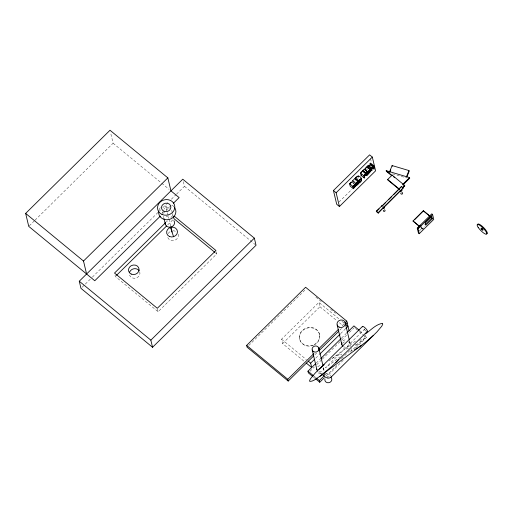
<?xml version="1.0" encoding="UTF-8"?>
<svg xmlns="http://www.w3.org/2000/svg" width="513" height="513" viewBox="0 0 513 513"><rect width="100%" height="100%" fill="white"/><g stroke="black" fill="none" stroke-linecap="round" stroke-linejoin="round"><path stroke-width="0.38" stroke-dasharray="2.56 1.92" d="M367.27 168.674L366.904 169.29M358.01 177.69L357.619 178.325M358.407 177.53L357.882 178.377M367.565 168.739L366.648 169.899M29.312 225.81L34.442 220.757M35.012 220.192L113.097 143.217L110.552 132.534M82.112 287.235L91.776 277.706M92.346 277.142L158.876 211.561M159.447 210.997L160.582 209.875M162.858 207.637L169.11 201.468M171.387 199.224L175.933 194.741M176.504 194.183L184.468 186.334L183.109 180.627M163.172 213.325L171.15 205.456M166.327 221.988L167.462 220.866M170.88 217.499L173.157 215.255M167.713 224.867L173.407 219.256M115.015 275.122L115.342 276.501L158.126 311.724L216.762 253.922L216.268 251.857M354.509 181.474L355.419 180.576M338.978 202.064L351.982 189.246M248.76 345.48L306.037 289.018M303.811 361.037L282.592 343.569L281.554 339.202L318.913 302.369L339.523 319.342M282.592 343.569L319.952 306.742L318.913 302.369M419.236 231.042L421.654 228.657L420.993 225.9M423.648 227.913L422.552 228.997L424.7 226.669M342.242 325.614L344.505 323.382M314.867 354.765L317.137 352.534M339.824 330.167L341.523 328.493M315.745 358.138L319.144 354.784M340.651 333.585L345.178 329.122M316.22 363.063L320.183 359.158M341.69 337.952L346.224 333.488M309.961 371.303L314.354 366.975M316.617 364.743L321.715 359.716M322.279 359.158L340.959 340.747M341.523 340.19L347.186 334.611M349.449 332.373L354.329 327.57M364.929 328.929L325.511 367.789L340.138 356.888M324.53 375.452L327.365 372.656M341.517 358.702L351.713 348.654M355.111 345.307L356.24 344.191M359.639 340.837L361.338 339.164M364.172 336.374L365.301 335.258L365.705 336.932L349.815 352.598M325.986 376.087L336.765 365.461M343.197 360.293L327.429 375.837L328.32 379.594M355.586 348.077L366.846 336.977L354.765 345.98M328.891 360.934C332.738 358.42 336.49 354.4 341.26 354.15L341.376 355.156M331.84 358.702L356.638 340.209M325.717 373.611L328.583 374.054L330.77 375.542M352.284 350.687L351.097 350.61L350.982 349.61M392.637 173.83L406.437 177.934M373.438 169.072L374.516 169.957M420.731 227.362L422.513 228.824M420.769 227.528L422.552 228.997M421.654 228.657L422.327 229.215L421.833 227.144M184.468 186.334L256.038 245.265M359.914 330.821L362.909 333.283M355.522 328.557L358.516 331.02M359.119 331.513L363.909 335.457M364.506 335.951L365.705 336.932M315.867 297.104L321.394 301.657M330.609 309.243L335.521 313.289M341.947 321.337L344.37 323.331M319.952 306.742L336.926 320.715M339.35 322.709L342.992 325.704M113.097 143.217L161.101 182.743M161.717 183.25L169.098 189.335M215.537 252.915L216.762 253.922M281.554 339.202L306.408 359.664M321.561 374.028L318.554 371.553A3.424 3.059 -13.4 0 0 322.658 370.803A3.424 3.059 -13.4 0 0 323.119 367.058M313.956 376.125L315.751 377.606M313.154 376.818L314.956 378.299M370.533 158.69L371.444 162.512M349.488 340.747L350.251 343.947M319.625 334.809A10.247 9.163 -13.4 0 1 305.729 345.287A10.247 9.163 -13.4 0 1 303.247 329.603A10.247 9.163 -13.4 0 1 319.625 334.809L319.714 335.181M323.472 367.783L323.87 369.456M299.445 338.324L299.534 338.689M172.304 212.78L171.778 210.574A4.726 4.226 -13.4 0 0 171.284 209.58M172.477 213.511L173.176 216.448M166.398 208.355L168.771 218.294M168.95 219.057L170.592 225.944M162.377 211.831L162.743 213.35A4.726 4.226 -13.4 0 1 162.557 212.26M163.442 216.287L163.788 217.749M157.472 308.973L158.126 311.724M313.616 345.23A10.247 9.163 -13.4 0 1 299.483 336.49A10.247 9.163 -13.4 0 1 315.386 329.077A10.247 9.163 -13.4 0 1 314.219 344.948M317.746 366.763A3.424 3.059 -13.4 0 1 321.016 365.756M349.417 341.389A4.181 3.738 -13.4 0 1 348.853 345.961A4.181 3.738 -13.4 0 1 343.851 346.871M342.864 341.023A4.181 3.738 -13.4 0 1 346.852 339.798M348.263 341.786A4.181 3.738 -13.4 0 1 349.898 346.82M348.404 348.289A4.181 3.738 -13.4 0 1 343.377 348.013M342.62 343.524A4.181 3.738 -13.4 0 1 345.102 341.613M322.959 368.135A3.424 3.059 -13.4 0 1 323.581 371.816M322.363 373.015A3.424 3.059 -13.4 0 1 321.548 373.374M320.67 373.541A3.424 3.059 -13.4 0 1 318.24 372.791M328.256 376.439A3.514 3.142 -13.4 0 1 329.16 376.491M365.936 330.943A3.514 0.885 45.4 0 1 362.928 327.897M178.146 234.152A5.457 4.88 -13.4 0 1 174.433 240.398A5.457 4.88 -13.4 0 1 167.713 237.352M168.174 233.601A5.457 4.88 -13.4 0 1 170.124 231.677M172.823 230.85A5.457 4.88 -13.4 0 1 175.549 231.337M139.76 271.903A5.329 4.764 -13.4 0 1 136.144 278.001A5.329 4.764 -13.4 0 1 129.577 275.032M168.565 215.986A4.726 4.226 -13.4 0 1 166.129 216.14M163.871 209.169A4.726 4.226 -13.4 0 1 164.827 208.432M167.167 207.714A4.726 4.226 -13.4 0 1 169.527 208.137M159.081 209.811A8.689 7.772 -13.4 0 1 160.531 207.367M172.073 205.251A8.689 7.772 -13.4 0 1 174.657 207.585"/><path stroke-width="0.77" d="M352.014 182.41C352.13 180.743 349.949 183.545 349.622 183.75L350.18 186.084L353.361 188.707L355.573 186.168L355.605 185.36L354.868 185.623L355.208 184.481L352.803 186.373L353.361 188.707M331.18 376.696L331.007 377.202C328.865 379.075 324.312 377.792 323.671 374.971L324.909 373.759M389.399 172.188L392.124 165.564L408.989 170.579L409.162 171.31L406.738 177.197M389.874 172.182L390.784 169.976M406.565 176.466L408.989 170.579M365.564 168.578L367.263 166.494L365.647 167.963A1.706 0.635 -50.5 0 0 365.153 168.751L365.089 169.431L365.532 169.45M335.566 362.768L338.433 359.613M382.685 208.047A0.885 0.789 -13.4 0 0 382.916 208.393L403.173 187.989L401.448 186.565L381.89 206.2L385.25 202.885M400.429 191.15L401.692 189.887M160.319 216.133L94.777 280.746L28.741 226.374L25.65 213.402L110.006 130.244L167.854 177.883L170.944 190.855L179.133 197.595L173.432 203.212M86.594 274.006L83.504 261.034L167.854 177.883M79.271 281.227L182.769 179.204L254.339 238.135L256.038 245.265L152.547 347.288L80.971 288.357L79.271 281.227L150.848 340.157L152.547 347.288M165.186 223.11L114.521 273.057L157.305 308.287L215.941 250.485L174.375 216.262M116.477 275.378L166.578 225.989M150.848 340.157L254.339 238.135M333.437 190.535L369.623 154.868L372.316 157.087L375.593 170.848L339.414 206.515L336.714 204.289L333.437 190.535L336.137 192.753L339.414 206.515M336.137 192.753L372.316 157.087M352.617 180.794L354.932 178.518L358.112 181.14L356.355 183.212L356.509 183.846L358.209 182.179L356.58 184.122L356.785 184.994L358.67 183.474L356.355 185.751L353.175 183.135L352.617 180.794L355.804 183.417L356.355 185.751M355.842 179.544L355.471 177.985C358.664 172.458 365.147 180.384 359.209 182.942L357.144 181.307M360.504 173.022L362.717 170.842L365.897 173.465L364.243 175.433L364.403 176.094L366.051 174.465L364.467 176.369L364.737 177.492L364.243 177.979L361.062 175.356L360.504 173.022L363.691 175.645L364.243 177.979M368.129 173.856L366.75 175.504L367.167 174.805L366.724 172.945L366.25 173.407L363.012 170.553L364.448 169.136L367.629 171.759L367.218 172.458L367.661 174.317L368.129 173.856L367.071 172.977M368.443 168.084L367.885 165.75L368.379 165.263L371.559 167.886L371.778 168.803L373.477 167.123L373.259 166.206L370.078 163.589L370.566 163.102L373.753 165.725L374.304 168.059L373.817 168.54L372.752 167.668M350.18 183.532L351.059 182.673M356.022 177.767L356.4 177.395M361.062 172.81L362.717 170.842M363.069 170.791L363.544 170.322M364.031 169.841L364.448 169.136M370.078 163.589L370.296 164.5L368.597 166.18L368.379 165.263M369.225 165.898L370.36 164.782M361.062 175.356L361.556 174.869M355.804 183.417L358.112 181.14M359.209 182.942L358.651 180.608L360.613 178.806L361.627 178.556M363.691 175.645L365.897 173.465M366.25 173.407L367.629 171.759M373.817 168.54L373.541 167.398L371.842 169.078L372.117 170.22L371.624 170.701L371.066 168.367L371.559 167.886M373.259 166.206L373.753 165.725M366.981 172.227L368.578 173.535C375.689 166.347 364.73 175.145 370.45 169.11L367.263 166.494M368.578 173.535C373.169 167.834 368.09 173.881 368.334 171.374A1.706 0.635 -50.5 0 1 368.828 170.579L370.45 169.11M399.127 189.348L387.815 180.031L387.681 179.486L392.124 175.106L404.629 185.405L404.757 185.95L402.538 188.136M391.797 175.767L386.34 171.278L386.199 170.662L409.566 177.613L402.769 184.314L404.757 185.95M382.743 208.111A0.885 0.789 -13.4 0 0 382.89 208.265L378.261 213.113L376.401 211.587L376.292 211.132L381.819 205.918M402.917 184.93L409.714 178.229L409.566 177.613M376.401 211.587L379.101 208.926M388.617 199.57L391.419 196.806M393.663 194.594L401.448 186.565M402.41 187.591L404.629 185.405M378.261 213.113L378.152 212.658L403.173 187.989M383.064 208.374L383.686 207.919M313.732 355.887L288.21 381.044L247.061 347.16L246.638 345.403L305.62 287.261L346.775 321.144L349.052 330.699M419.583 226.547L413.016 221.007L423.405 210.76L431.722 217.602M414.696 219.558L423.405 210.76M417.261 228.144L431.779 213.838L432.574 214.492L433.741 219.404L419.23 233.71L418.435 233.056L417.261 228.144L418.063 228.804L419.23 233.71M417.928 228.067L420.827 225.207M418.063 228.804L432.574 214.492M424.976 224.636L431.516 218.192L431.209 216.916M432.312 218.846L425.777 225.29L425.168 222.738L431.702 216.294L432.312 218.846L431.516 218.192M288.21 381.044L287.793 379.287L313.879 353.572M318.983 348.539L338.266 329.532M345.076 322.824L346.775 321.144M318.836 350.854L338.689 331.289M345.493 324.575L347.192 322.901M306.235 363.031L311.692 367.526L310.654 363.159L314.61 359.254M319.708 354.226L340.087 334.143M345.749 328.564L348.013 326.326L345.589 324.331M312.558 376.324L308.371 372.874L307.967 371.194L315.655 363.621M320.747 358.6L341.126 338.509M346.788 332.931L353.925 325.89L359.318 330.327M362.563 326.364L315.45 372.81L310.609 378.562L309.64 380.422L309.756 381.428C313.61 381.492 316.649 378.209 319.817 376.407L365.205 342.511L373.361 335.451M367.462 331.327L332.02 366.263L319.817 376.407M324.28 377.767L319.74 382.243L319.342 380.563L323.966 376.01L322.164 374.522M330.584 377.619L376.908 331.956L381.749 326.204L382.711 324.338L382.595 323.337C375.92 324.267 370.828 330.09 365.512 333.912M318.996 369.315L324.178 364.724M358.1 347.667L361.152 345.589M357.189 176.716L357.901 176.459M354.464 349.821L357.49 348.083M386.34 171.278L387.873 171.733M386.199 170.662L392.253 175.651L392.124 175.106M393.49 176.671L394.728 177.69M370.296 164.5L373.477 167.123M370.893 165.218L373.015 166.962M387.681 179.486L399.595 189.291M423.449 210.926L429.977 216.306M367.885 165.75L371.066 168.367M370.533 169.482L367.353 166.866L370.501 169.521M370.033 169.393L371.624 170.701M364.506 169.373L367.686 171.996M366.397 171.368L368.52 173.112M367.128 173.221L368.187 174.093M363.012 170.553L366.199 173.17M362.781 171.118L365.968 173.74M367.167 174.805L363.986 172.182L363.691 170.944M365.634 174.394L366.692 175.266M365.692 174.632L366.75 175.504M413.016 221.007L419.544 226.38M355.471 177.985L358.651 180.608M358.177 181.416L354.932 178.518M357.606 182.602L358.67 183.474M349.622 183.75L352.803 186.373M376.292 211.132L378.152 212.658M214.928 252.415L173.978 218.698L173.484 216.633M308.223 361.158L310.654 363.159M307.967 371.194L313.353 375.631M316.348 378.1L319.342 380.563M315.553 378.793L319.74 382.243M246.638 345.403L287.793 379.287M25.65 213.402L83.504 261.034M358.446 175.933L358.683 176.639M170.54 227.419L173.554 236.711M392.124 165.564L392.298 166.295M381.691 205.809L381.8 206.264M345.146 322.523L349.308 339.991M337.163 324.973L341.863 344.717M318.772 348.038L322.927 365.5M312.225 350.046L316.931 369.79M165.853 206.059L166.218 207.585M170.771 226.708L172.047 232.062M163.968 218.487L165.366 224.354M402.513 192.869A0.923 0.827 -13.4 0 1 401.743 194.164A0.923 0.827 -13.4 0 1 400.922 192.971M401.948 192.516A0.923 0.827 -13.4 0 1 402.166 192.587M384.41 209.83A0.885 0.789 -13.4 0 1 385.032 210.83A0.885 0.789 -13.4 0 1 383.846 211.356A0.885 0.789 -13.4 0 1 383.429 210.266M401.499 189.765A0.923 0.827 -13.4 0 1 401.859 190.874A0.923 0.827 -13.4 0 1 400.608 191.259L400.416 191.137A0.923 0.827 -13.4 0 1 400.134 190.573M383.102 208.509A0.885 0.789 -13.4 0 0 384.282 207.348L384.134 207.188A0.885 0.789 -13.4 0 0 383.512 206.995M477.706 224.874A6.714 1.686 45.4 0 1 483.714 227.65A6.714 1.686 45.4 0 1 486.414 233.71M483.028 229.465A1.321 0.333 45.4 0 1 482.073 228.567M481.893 228.323A1.321 0.333 45.4 0 1 481.765 228.105M317.842 371.111A3.424 3.059 -13.4 0 1 316.797 369.001M342.979 346.333A4.181 3.738 -13.4 0 1 341.825 342.774M331.315 377.825A3.514 3.142 -13.4 0 1 328.846 382.698A3.514 3.142 -13.4 0 1 324.928 378.992M362.409 326.852A3.514 0.885 45.4 0 1 365.557 328.307A3.514 0.885 45.4 0 1 366.968 331.481M129.52 272.55A5.329 4.764 -13.4 0 1 133.874 268.767A5.329 4.764 -13.4 0 1 139.209 270.781M173.907 220.59A4.726 4.226 -13.4 0 1 170.585 227.137A4.726 4.226 -13.4 0 1 165.314 222.161M174.657 207.585A8.689 7.772 -13.4 0 1 168.924 219.551A8.689 7.772 -13.4 0 1 158.716 211.144M354.765 185.148L353.521 186.835L353.361 186.148L354.765 185.148M361.364 179.685L359.639 182.192L359.209 180.39L360.863 179.088L361.364 179.685M355.201 186.161L353.79 187.957L353.585 187.091L354.804 185.969L355.201 186.161M478.167 227.387A6.714 1.686 45.4 0 0 486.51 234.255A6.714 1.686 45.4 0 0 481.297 226.432A6.714 1.686 45.4 0 0 478.167 227.387M481.239 228.971A1.321 0.333 45.4 0 0 482.88 230.318A1.321 0.333 45.4 0 0 481.854 228.779A1.321 0.333 45.4 0 0 481.239 228.971M339.144 327.127A4.181 3.738 -13.4 0 0 345.313 323.485A4.181 3.738 -13.4 0 0 339.003 320.631A4.181 3.738 -13.4 0 0 339.144 327.127M313.853 351.809A3.424 3.059 -13.4 0 0 318.9 348.827A3.424 3.059 -13.4 0 0 313.738 346.487A3.424 3.059 -13.4 0 0 313.853 351.809M169.425 236.48A5.457 4.88 -13.4 0 0 177.479 231.716A5.457 4.88 -13.4 0 0 169.239 227.99A5.457 4.88 -13.4 0 0 169.425 236.48M131.232 274.089A5.329 4.764 -13.4 0 0 139.094 269.44A5.329 4.764 -13.4 0 0 131.052 265.798A5.329 4.764 -13.4 0 0 131.232 274.089M163.903 211.228A4.726 4.226 -13.4 0 0 170.874 207.105A4.726 4.226 -13.4 0 0 163.743 203.873A4.726 4.226 -13.4 0 0 163.903 211.228M161.999 214.434A8.689 7.772 -13.4 0 0 174.818 206.854A8.689 7.772 -13.4 0 0 161.704 200.916A8.689 7.772 -13.4 0 0 161.999 214.434"/></g></svg>
